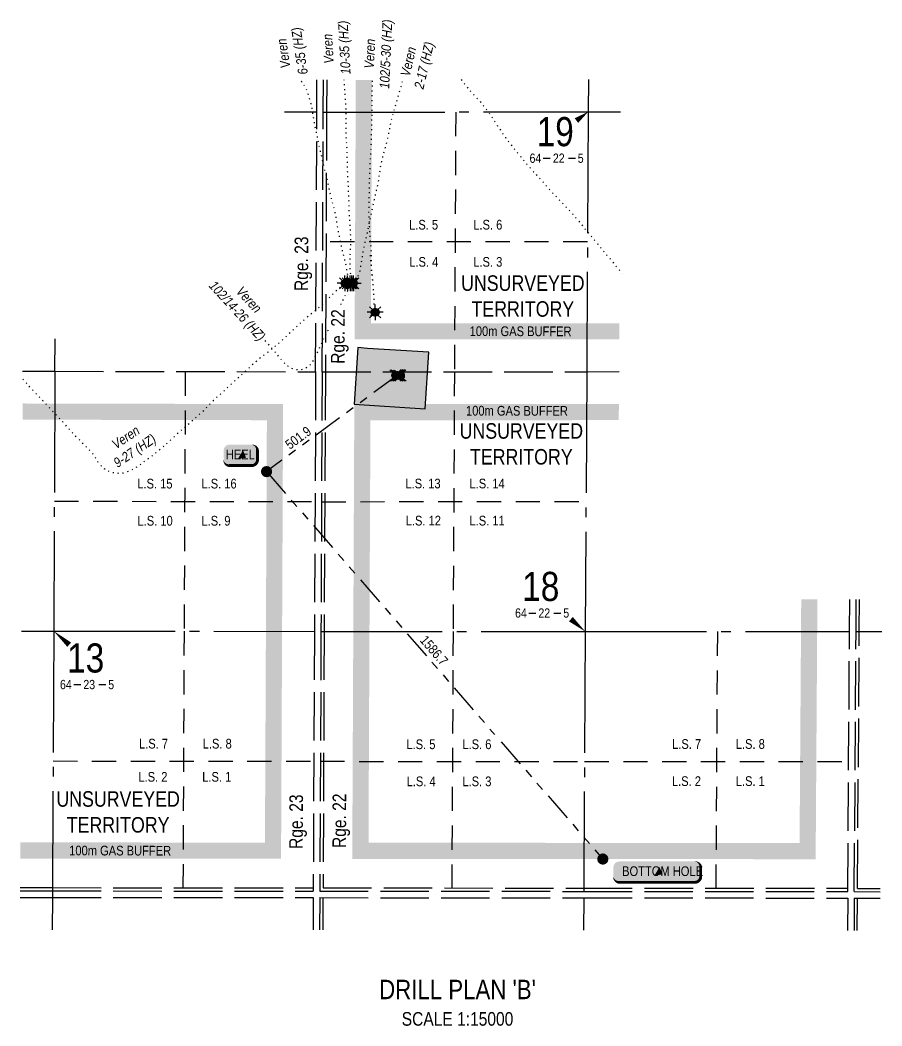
# Model space of a CAD drawing. Extents: x 476470 to 482026, y 6039448 to 6045135.
# Drawn here: x 478946 to 479833, y 6041346 to 6042383 of the extents above; entities that cross this region are included whole.
import ezdxf
from ezdxf.enums import TextEntityAlignment as Align

# ---------------------------------------------------------------- set-up
doc = ezdxf.new("R2010")
doc.units = 0
doc.header["$LTSCALE"] = 5
for name, pattern in [('foc-DOT', [1, 0.2, -0.8]), ('foc-DRILLPATH', [14.75, 6, -1.75, 1.75, -1.75, 1.75, -1.75]), ('foc-LSD', [8, 5, -3]), ('foc-QUARTERLINE', [33, 25, -3, 2, -3]), ('foc-UNSURVEYED', [12.5, 10, -2.5])]:
    doc.linetypes.add(name, pattern=pattern)
for name, color, linetype in [('10', 1, 'Continuous'), ('9', 3, 'Continuous'), ('ABADATA-DRILL-T', 8, 'Continuous'), ('AS-DRILL', 8, 'foc-DOT'), ('AS-TARGET-GAS', 182, 'Continuous'), ('AS-TARGET-GAS-H', 181, 'Continuous'), ('D-TXT', 6, 'Continuous'), ('DETAIL-T', 7, 'Continuous'), ('L-BD', 7, 'Continuous'), ('L-MON', 1, 'Continuous'), ('L-QSEC', 8, 'foc-QUARTERLINE'), ('L-SECLBL', 7, 'Continuous'), ('L-SECTION-LSD', 7, 'foc-LSD'), ('L-UNS-T', 3, 'Continuous'), ('L-USEC', 7, 'foc-UNSURVEYED'), ('P-PDRILLPATH', 12, 'foc-DRILLPATH'), ('P-PROPOSED', 10, 'Continuous'), ('P-PROPOSED-H', 21, 'Continuous')]:
    doc.layers.add(name, color=color, linetype=linetype)
doc.styles.add('100L', font='ARIALN.TTF', dxfattribs={"height": 11})
doc.styles.add('80', font='ARIALN.TTF', dxfattribs={"height": 10})
doc.styles.add('80CG', font='ARIALN.TTF', dxfattribs={"height": 10})
doc.styles.add('80L', font='ARIALN.TTF', dxfattribs={"height": 10})
doc.styles.add('SIMPLEX', font='ARIALN.TTF')

# ---------------------------------------------------------------- blocks, each defined once
blk = doc.blocks.new('plbh')
at = {"layer": 'L-MON'}
h = blk.add_hatch(color=255, dxfattribs=at)
h.dxf.hatch_style = 1
edge = h.paths.add_edge_path()
edge.add_arc((0, 0), 1.16, 0, 360)
h = blk.add_hatch(color=256, dxfattribs=at)
h.dxf.hatch_style = 1
h.paths.add_polyline_path([(-0.96, 0, 1), (0.96, 0, 1)])
h.paths.add_polyline_path([(0.91, 0, -1), (-0.91, 0, -1)], flags=16)
h.paths.add_polyline_path([(0.45, 0, -1), (-0.45, 0, -1)], flags=0)
h = blk.add_hatch(color=256, dxfattribs=at)
h.dxf.hatch_style = 1
h.paths.add_polyline_path([(-0.45, 0, 1), (0.45, 0, 1)])
h.paths.add_polyline_path([(0.4, 0, -1), (-0.4, 0, -1)], flags=16)
at = {"layer": 'L-MON', "color": 240}
for radius in [0.96, 0.91, 0.45, 0.4]:
    blk.add_circle((0, 0), radius, dxfattribs=at)
blk = doc.blocks.new('L-SECLBL')
at = {"layer": '9', "color": 7}
for p, q in [((-5.1, -27.8), (-12.3, -27.8)), ((20.7, -27.8), (13.5, -27.8))]:
    blk.add_line(p, q, dxfattribs=at)
at = {"layer": '10', "color": 2, "style": 'SIMPLEX'}
blk.add_attdef('SEC', text='', height=30, dxfattribs=at).set_placement((0, 0), align=Align.MIDDLE)
at = {"layer": '10', "color": 5, "style": '80L'}
blk.add_attdef('TWP', text='', height=9.5, dxfattribs=at).set_placement((-14.4, -27.4), align=Align.MIDDLE_RIGHT)
blk.add_attdef('RGE', text='', height=9.5, dxfattribs=at).set_placement((3.6, -27.4), align=Align.MIDDLE_CENTER)
blk.add_attdef('MER', text='', height=9.5, dxfattribs=at).set_placement((23.2, -27.4), align=Align.MIDDLE_LEFT)
blk = doc.blocks.new('GAS')
h = blk.add_hatch(color=255)
h.dxf.hatch_style = 1
edge = h.paths.add_edge_path()
edge.add_arc((0, 0), 0.9, 0, 360)
for p, q in [((-0.81, 0), (-1.62, 0)), ((-0.57, 0.57), (-1.14, 1.14)), ((0, 0.81), (0, 1.62)), ((0.57, 0.57), (1.14, 1.14)), ((1.62, 0), (0.81, 0)), ((-0.57, -0.57), (-1.14, -1.14)), ((0, -0.81), (0, -1.62)), ((1.14, -1.14), (0.57, -0.57))]:
    blk.add_line(p, q)
blk.add_circle((0, 0), 0.8)
blk = doc.blocks.new('WC')
at = {"layer": 'L-MON'}
h = blk.add_hatch(color=255, dxfattribs=at)
h.dxf.hatch_style = 1
edge = h.paths.add_edge_path()
edge.add_arc((0, 0), 0.9, 0, 360)
at = {"layer": 'L-MON', "color": 240, "flags": 128}
for points in [[(-0.62, 0.5), (-1.23, 1.12)], [(0.52, 0.61), (1.13, 1.21)], [(-1.18, -1.18), (-0.56, -0.57)], [(1.16, -1.18), (0.56, -0.57)]]:
    blk.add_lwpolyline(points, dxfattribs=at)
at = {"layer": 'L-MON', "color": 240}
for radius in [0.8, 0.373]:
    blk.add_circle((0, 0), radius, dxfattribs=at)
blk = doc.blocks.new('*U69')
h = blk.add_hatch(color=254)
edge = h.paths.add_edge_path()
edge.add_line((-11.5, -11.5), (11.5, -11.5))
edge.add_arc((11.5, -5.5), 6, 270, 360)
edge.add_line((17.5, -5.5), (17.5, 4))
edge.add_arc((11.5, 4), 6, 0, 90)
edge.add_line((11.5, 10), (-11.5, 10))
edge.add_arc((-11.5, 4), 6, 90, 180)
edge.add_line((-17.5, 4), (-17.5, -5.5))
edge.add_arc((-11.5, -5.5), 6, 180, 270)
at = {"color": 1, "flags": 128}
blk.add_lwpolyline([(-11.5, -11.5, 3, 3, 0), (11.5, -11.5, 3, 3, 0.414214), (17.5, -5.5, 3, 3, 0), (17.5, 4, 3, 0, 0.414214), (11.5, 10, 0, 0, 0), (-11.5, 10, 0, 0, 0.414214), (-17.5, 4, 0, 0, 0), (-17.5, -5.5, 0, 3, 0.414214)], format="xyseb", close=True, dxfattribs=at)
blk.add_lwpolyline([(5.8, -3.4, 0, 10, 0), (0, 0, 5, 5, 0)], format="xyseb", dxfattribs=at)
at = {"color": 1, "style": '80'}
blk.add_attdef('ENTER_TEXT_001', (-36, -5), '', height=10, dxfattribs=at)
blk = doc.blocks.new('*U73')
h = blk.add_hatch(color=254)
edge = h.paths.add_edge_path()
edge.add_line((-39, -11.5), (39, -11.5))
edge.add_arc((39, -5.5), 6, 270, 360)
edge.add_line((45, -5.5), (45, 4))
edge.add_arc((39, 4), 6, 0, 90)
edge.add_line((39, 10), (-39, 10))
edge.add_arc((-39, 4), 6, 90, 180)
edge.add_line((-45, 4), (-45, -5.5))
edge.add_arc((-39, -5.5), 6, 180, 270)
at = {"color": 1, "flags": 128}
blk.add_lwpolyline([(-39, -11.5, 3, 3, 0), (39, -11.5, 3, 3, 0.414214), (45, -5.5, 3, 3, 0), (45, 4, 3, 0, 0.414214), (39, 10, 0, 0, 0), (-39, 10, 0, 0, 0.414214), (-45, 4, 0, 0, 0), (-45, -5.5, 0, 3, 0.414214)], format="xyseb", close=True, dxfattribs=at)
blk.add_lwpolyline([(5.8, -3.4, 0, 10, 0), (0, 0, 5, 5, 0)], format="xyseb", dxfattribs=at)
at = {"color": 1, "style": '80'}
blk.add_attdef('ENTER_TEXT_001', (-36, -5), '', height=10, dxfattribs=at)

msp = doc.modelspace()

# ---------------------------------------------------------------- hatches: boundary and pattern name
at = {"layer": 'AS-TARGET-GAS-H'}
h = msp.add_hatch(color=256, dxfattribs=at)
h.dxf.hatch_style = 1
h.paths.add_polyline_path([(479562.89, 6042054.15), (479562.985, 6042070.811), (479529.361, 6042070.792), (479307.072, 6042070.668), (479308.067, 6042288.036), (479308.22, 6042321.391), (479291.559, 6042321.468), (479291.406, 6042288.113), (479290.335, 6042053.997), (479529.37, 6042054.131)])
h = msp.add_hatch(color=256, dxfattribs=at)
h.dxf.hatch_style = 1
h.paths.add_polyline_path([(479215.619, 6041753.175), (479216.691, 6041987.417), (478981.595, 6041987.941), (478948.279, 6041988.015), (478948.242, 6041971.354), (478981.557, 6041971.28), (479199.953, 6041970.793), (479198.958, 6041753.251), (479197.961, 6041535.407), (478979.149, 6041535.592), (478945.859, 6041535.622), (478945.844, 6041518.961), (478979.134, 6041518.931), (479214.546, 6041518.732)])
h = msp.add_hatch(color=256, dxfattribs=at)
h.dxf.hatch_style = 1
h.paths.add_polyline_path([(479766.791, 6041753.177), (479767.013, 6041786.167), (479750.352, 6041786.176), (479750.13, 6041753.29), (479748.655, 6041534.957), (479526.362, 6041535.138), (479304.622, 6041535.318), (479306.615, 6041970.714), (479529.417, 6041970.838), (479562.419, 6041970.857), (479562.513, 6041987.518), (479529.407, 6041987.499), (479290.03, 6041987.366), (479287.885, 6041518.671), (479526.348, 6041518.477), (479765.204, 6041518.283)])
at = {"layer": 'P-PROPOSED-H'}
h = msp.add_hatch(color=256, dxfattribs=at)
h.dxf.hatch_style = 1
h.paths.add_polyline_path([(479366.883, 6042040.813), (479303.606, 6042044.584), (479293.705, 6042045.579), (479289.914, 6041987.369), (479363.092, 6041982.603)])

# ---------------------------------------------------------------- linework, layer by layer
at = {"layer": 'AS-DRILL', "elevation": -283.74, "flags": 128}
for points in [[(479284.119, 6042112.026), (479284.119, 6042112.026), (479284.159, 6042112.042), (479284.239, 6042112.082), (479284.303, 6042112.148), (479284.35, 6042112.228), (479284.417, 6042112.331), (479284.484, 6042112.441), (479284.558, 6042112.57), (479284.642, 6042112.703), (479284.743, 6042112.823), (479284.856, 6042112.956), (479284.887, 6042113.155), (479284.836, 6042113.486), (479284.807, 6042113.889), (479284.783, 6042114.273), (479284.764, 6042114.653), (479284.749, 6042115.016), (479284.694, 6042115.296), (479284.654, 6042115.317), (479284.654, 6042115.193), (479284.67, 6042115.097), (479284.66, 6042115.063), (479284.653, 6042115.067), (479284.68, 6042115.056), (479284.686, 6042115.07), (479284.59, 6042115.157), (479284.491, 6042115.261), (479284.381, 6042115.384), (479284.262, 6042115.508), (479284.126, 6042115.619), (479283.966, 6042115.733), (479283.803, 6042115.847), (479283.667, 6042115.968), (479283.601, 6042116.101), (479283.562, 6042116.258), (479283.461, 6042116.859), (479283.432, 6042117.776), (479283.388, 6042118.923), (479283.237, 6042120.193), (479283.024, 6042121.644), (479282.758, 6042123.312), (479282.487, 6042125.183), (479282.143, 6042127.275), (479281.645, 6042129.814), (479281.008, 6042132.687), (479280.299, 6042135.614), (479279.563, 6042138.651), (479278.806, 6042141.587), (479278.046, 6042144.451), (479277.4, 6042147.384), (479276.821, 6042150.39), (479276.248, 6042153.306), (479275.641, 6042156.096), (479275.027, 6042158.879), (479274.39, 6042161.718), (479273.75, 6042164.591), (479273.253, 6042167.454), (479272.786, 6042170.242), (479272.313, 6042173.125), (479271.864, 6042176.273), (479271.449, 6042179.315), (479270.981, 6042182.074), (479270.354, 6042184.781), (479269.591, 6042187.731), (479268.699, 6042190.855), (479267.827, 6042193.929), (479267.031, 6042196.943), (479266.314, 6042199.926), (479265.642, 6042203.063), (479264.937, 6042206.176), (479264.244, 6042209.066), (479263.64, 6042211.792), (479263.043, 6042214.668), (479262.384, 6042217.695), (479261.681, 6042220.711), (479260.922, 6042223.732), (479260.102, 6042226.709), (479259.329, 6042229.582), (479258.696, 6042232.442), (479258.125, 6042235.231), (479257.561, 6042237.844), (479256.96, 6042240.54), (479256.251, 6042243.567), (479255.416, 6042246.887), (479254.575, 6042250.311), (479253.821, 6042253.685), (479253.196, 6042256.875), (479252.647, 6042259.97), (479252.067, 6042262.91), (479251.428, 6042265.83), (479250.712, 6042268.823), (479250.078, 6042271.693), (479249.604, 6042274.388), (479249.137, 6042277.07), (479248.626, 6042279.826), (479248.123, 6042282.668), (479247.643, 6042285.494), (479247.172, 6042288.316), (479246.706, 6042291.215), (479246.173, 6042294.148), (479245.446, 6042297.014), (479244.556, 6042299.925), (479243.644, 6042302.953), (479242.728, 6042306.127), (479241.624, 6042309.459), (479240.14, 6042312.823), (479238.245, 6042316.151), (479235.781, 6042319.47), (479233.932, 6042321.59)], [(479287.396, 6042111.862), (479287.396, 6042111.862), (479287.412, 6042111.862), (479287.452, 6042111.868), (479287.512, 6042111.892), (479287.569, 6042111.911), (479287.656, 6042111.941), (479287.746, 6042111.987), (479287.827, 6042112.123), (479287.888, 6042112.44), (479287.941, 6042112.93), (479287.967, 6042113.586), (479287.957, 6042114.406), (479287.852, 6042115.337), (479287.633, 6042116.304), (479287.37, 6042117.219), (479287.098, 6042118.214), (479286.797, 6042119.272), (479286.528, 6042120.3), (479286.336, 6042121.34), (479286.131, 6042122.381), (479285.933, 6042123.422), (479285.794, 6042124.396), (479285.737, 6042125.027), (479285.731, 6042125.127), (479285.689, 6042126.187), (479285.692, 6042126.977), (479285.711, 6042127.417), (479285.759, 6042129.053), (479285.771, 6042130.967), (479285.804, 6042133.75), (479285.855, 6042136.14), (479285.888, 6042138.806), (479285.904, 6042141.706), (479285.972, 6042144.782), (479286.171, 6042148.058), (479286.397, 6042151.567), (479286.437, 6042155.227), (479286.345, 6042159.101), (479286.214, 6042163.128), (479286.013, 6042167.279), (479285.677, 6042171.551), (479285.317, 6042175.872), (479285.051, 6042180.39), (479284.857, 6042185.228), (479284.727, 6042190.282), (479284.589, 6042195.113), (479284.445, 6042199.873), (479284.251, 6042204.731), (479284.002, 6042209.356), (479283.836, 6042213.756), (479283.664, 6042218.204), (479283.431, 6042222.572), (479283.138, 6042227.13), (479282.894, 6042231.928), (479282.826, 6042236.621), (479282.703, 6042241.085), (479282.618, 6042245.672), (479282.55, 6042250.289), (479282.28, 6042254.647), (479281.973, 6042258.939), (479281.664, 6042263.427), (479281.489, 6042268.038), (479281.533, 6042272.504), (479281.621, 6042277.151), (479281.7, 6042281.914), (479281.645, 6042286.667), (479281.457, 6042291.372), (479281.204, 6042295.673), (479280.917, 6042299.901), (479280.647, 6042304.286), (479280.352, 6042308.9), (479280.018, 6042313.692), (479279.63, 6042318.45), (479279.389, 6042321.646)], [(479289.055, 6042111.78), (479289.055, 6042111.78), (479289.029, 6042111.764), (479288.968, 6042111.711), (479288.898, 6042111.664), (479288.862, 6042111.651), (479288.895, 6042111.644), (479288.965, 6042111.654), (479289.032, 6042111.674), (479289.098, 6042111.67), (479289.171, 6042111.64), (479289.228, 6042111.599), (479289.278, 6042111.546), (479289.385, 6042111.592), (479289.552, 6042111.858), (479289.748, 6042112.357), (479289.961, 6042112.959), (479290.154, 6042113.545), (479290.336, 6042114.131), (479290.549, 6042114.62), (479290.804, 6042115.015), (479291.072, 6042115.404), (479291.25, 6042115.633), (479291.578, 6042115.952), (479292.003, 6042116.237), (479292.468, 6042116.688), (479293.019, 6042117.545), (479293.692, 6042118.832), (479294.456, 6042120.512), (479295.249, 6042122.575), (479295.917, 6042124.982), (479296.426, 6042127.723), (479296.9, 6042130.581), (479297.373, 6042133.445), (479297.881, 6042136.519), (479298.408, 6042139.617), (479298.953, 6042142.728), (479299.45, 6042145.749), (479300.007, 6042148.636), (479300.691, 6042151.617), (479301.328, 6042154.584), (479301.999, 6042157.594), (479302.75, 6042160.824), (479303.472, 6042164.05), (479304.163, 6042167.15), (479304.848, 6042170.417), (479305.47, 6042173.558), (479306.087, 6042176.475), (479306.7, 6042179.286), (479307.285, 6042181.966), (479307.854, 6042184.54), (479308.396, 6042187.158), (479308.935, 6042189.852), (479309.418, 6042192.62), (479309.952, 6042195.457), (479310.662, 6042198.361), (479311.446, 6042201.38), (479312.13, 6042204.521), (479312.735, 6042207.554), (479313.417, 6042210.335), (479314.136, 6042212.981), (479314.746, 6042215.778), (479315.274, 6042219.006), (479315.774, 6042222.45), (479316.199, 6042225.675), (479316.563, 6042228.664), (479316.953, 6042231.528), (479317.547, 6042234.506), (479318.328, 6042237.615), (479319.079, 6042240.649), (479319.658, 6042243.359), (479320.263, 6042246.006), (479321.097, 6042248.866), (479321.994, 6042251.888), (479322.852, 6042255.001), (479323.65, 6042258.164), (479324.408, 6042261.331), (479325.143, 6042264.494), (479325.848, 6042267.731), (479326.473, 6042270.948), (479326.984, 6042274.132), (479327.592, 6042277.303), (479328.361, 6042280.509), (479329.175, 6042283.612), (479330.036, 6042286.648), (479330.937, 6042289.714), (479331.885, 6042292.883), (479332.826, 6042296.012), (479333.771, 6042299.158), (479334.689, 6042302.387), (479335.574, 6042305.599), (479336.442, 6042308.725), (479337.276, 6042311.785), (479338.11, 6042314.828), (479339.011, 6042317.9), (479339.799, 6042320.92), (479339.968, 6042321.722)], [(479311.493, 6042082.04), (479311.49, 6042082.04), (479310.433, 6042081.315), (479310.085, 6042081.044), (479309.637, 6042080.659), (479309.111, 6042080.191), (479308.549, 6042079.651), (479307.99, 6042079.11), (479307.782, 6042078.911), (479307.581, 6042078.699), (479307.471, 6042078.596), (479307.427, 6042078.549), (479307.38, 6042078.543), (479307.274, 6042078.55), (479307.217, 6042078.534), (479307.207, 6042078.51), (479307.137, 6042078.481), (479307.097, 6042078.467), (479306.86, 6042078.405), (479306.52, 6042078.357), (479306.669, 6042078.316), (479306.836, 6042078.242), (479307.02, 6042078.394), (479307.284, 6042078.557), (479307.294, 6042079.33), (479307.458, 6042080.109), (479307.906, 6042080.504), (479308.231, 6042080.712), (479308.318, 6042080.808), (479308.471, 6042080.868), (479308.709, 6042081.02), (479308.93, 6042081.326), (479309.101, 6042081.575), (479309.199, 6042081.794), (479309.224, 6042082.131), (479309.215, 6042082.428), (479309.227, 6042082.828), (479309.229, 6042083.204), (479309.383, 6042083.487), (479309.701, 6042083.732), (479310.083, 6042084.06), (479310.424, 6042084.422), (479310.558, 6042084.558), (479310.595, 6042084.581), (479310.625, 6042084.634), (479310.636, 6042084.721), (479310.633, 6042084.754), (479310.607, 6042084.971), (479310.555, 6042085.295), (479310.507, 6042085.732), (479310.48, 6042086.268), (479310.469, 6042086.882), (479310.462, 6042087.582), (479310.446, 6042088.369), (479310.43, 6042089.235), (479310.414, 6042090.179), (479310.402, 6042091.182), (479310.381, 6042092.212), (479310.352, 6042093.292), (479310.338, 6042094.429), (479310.333, 6042095.636), (479310.306, 6042096.889), (479310.252, 6042098.166), (479310.184, 6042099.44), (479310.103, 6042100.727), (479310.02, 6042102.064), (479309.916, 6042103.445), (479309.816, 6042104.888), (479309.717, 6042106.509), (479309.711, 6042106.616), (479309.683, 6042107.102), (479309.633, 6042107.889), (479309.608, 6042108.223), (479309.498, 6042109.643), (479309.379, 6042111.261), (479309.254, 6042113.008), (479309.045, 6042114.812), (479308.711, 6042116.684), (479308.39, 6042118.659), (479308.169, 6042120.716), (479307.999, 6042122.85), (479307.863, 6042125.038), (479307.776, 6042127.288), (479307.747, 6042129.572), (479307.764, 6042131.888), (479307.822, 6042134.228), (479307.89, 6042136.601), (479307.891, 6042139.021), (479307.799, 6042141.518), (479307.638, 6042144.089), (479307.46, 6042146.733), (479307.276, 6042149.427), (479307.082, 6042152.198), (479306.865, 6042155.036), (479306.615, 6042157.954), (479306.359, 6042160.915), (479306.136, 6042163.899), (479305.964, 6042166.92), (479305.814, 6042169.974), (479305.652, 6042173.098), (479305.625, 6042173.609), (479305.47, 6042176.249), (479305.278, 6042179.397), (479305.216, 6042180.497), (479305.126, 6042182.561), (479305.087, 6042185.715), (479305.129, 6042188.894), (479305.17, 6042192.091), (479305.225, 6042195.277), (479305.32, 6042198.474), (479305.428, 6042201.65), (479305.456, 6042202.64), (479305.527, 6042205.856), (479305.531, 6042205.976), (479305.592, 6042209.069), (479305.644, 6042212.289), (479305.692, 6042215.499), (479305.76, 6042218.718), (479305.872, 6042221.931), (479306.078, 6042226.817), (479306.26, 6042231.57), (479306.443, 6042236.469), (479306.665, 6042241.175), (479306.947, 6042246.123), (479307.236, 6042250.779), (479307.541, 6042255.601), (479307.76, 6042260.356), (479307.975, 6042270.005), (479308.163, 6042279.655), (479308.308, 6042289.301), (479308.426, 6042298.957), (479308.54, 6042308.6), (479308.662, 6042318.246), (479308.698, 6042320.296), (479308.726, 6042321.683)], [(479399.985, 6042321.797), (479401.193, 6042320.247), (479403.198, 6042317.688), (479405.289, 6042315.085), (479407.517, 6042312.411), (479409.904, 6042309.687), (479412.428, 6042306.918), (479415.085, 6042304.089), (479417.808, 6042301.18), (479420.517, 6042298.144), (479423.162, 6042294.945), (479425.747, 6042291.623), (479428.271, 6042288.168), (479430.754, 6042284.586), (479433.184, 6042280.922), (479435.58, 6042277.167), (479438.019, 6042273.416), (479440.532, 6042269.687), (479443.101, 6042265.969), (479445.747, 6042262.273), (479448.467, 6042258.587), (479451.26, 6042254.954), (479456.526, 6042248.346), (479456.973, 6042247.787), (479462.797, 6042240.69), (479468.755, 6042233.716), (479471.779, 6042230.262), (479474.726, 6042226.924), (479480.954, 6042219.979), (479487.032, 6042213.104), (479493.117, 6042206.245), (479499.389, 6042199.556), (479505.826, 6042193.003), (479512.121, 6042186.337), (479518.146, 6042179.382), (479524.07, 6042172.364), (479529.954, 6042165.3), (479535.841, 6042158.259), (479541.715, 6042151.189), (479547.545, 6042144.098), (479553.422, 6042137.037), (479559.256, 6042129.94), (479565.204, 6042122.942), (479566.015, 6042122.031)], [(479311.493, 6042082.04), (479310.43, 6042081.315), (479310.085, 6042081.04), (479309.637, 6042080.656), (479309.111, 6042080.188), (479308.549, 6042079.651), (479307.986, 6042079.107), (479307.782, 6042078.908), (479307.581, 6042078.699), (479307.471, 6042078.596), (479307.427, 6042078.546), (479307.377, 6042078.543), (479307.271, 6042078.55), (479307.214, 6042078.53), (479307.204, 6042078.507), (479307.134, 6042078.477), (479307.097, 6042078.467), (479306.857, 6042078.405), (479306.516, 6042078.353), (479306.666, 6042078.313), (479306.832, 6042078.242), (479307.016, 6042078.394), (479307.284, 6042078.557), (479307.291, 6042079.33), (479307.458, 6042080.109), (479307.903, 6042080.5), (479308.227, 6042080.709), (479308.318, 6042080.808), (479308.471, 6042080.868), (479308.709, 6042081.02), (479308.927, 6042081.326), (479309.098, 6042081.575), (479309.196, 6042081.791), (479309.22, 6042082.131), (479309.215, 6042082.428), (479309.224, 6042082.824), (479309.225, 6042083.201), (479309.383, 6042083.484), (479309.701, 6042083.729), (479310.079, 6042084.057), (479310.424, 6042084.422), (479310.555, 6042084.555), (479310.592, 6042084.581), (479310.625, 6042084.631), (479310.633, 6042084.754), (479310.604, 6042084.968), (479310.552, 6042085.295), (479310.507, 6042085.728), (479310.476, 6042086.265), (479310.466, 6042086.882), (479310.459, 6042087.582), (479310.446, 6042088.369), (479310.427, 6042089.235), (479310.411, 6042090.176), (479310.399, 6042091.182), (479310.377, 6042092.212), (479310.352, 6042093.289), (479310.338, 6042094.429), (479310.333, 6042095.633), (479310.306, 6042096.889), (479310.248, 6042098.166), (479310.181, 6042099.44), (479310.103, 6042100.724), (479310.016, 6042102.064), (479309.913, 6042103.441), (479309.813, 6042104.885), (479309.717, 6042106.506), (479309.711, 6042106.616), (479309.68, 6042107.102), (479309.63, 6042107.889), (479309.526, 6042109.213), (479309.402, 6042110.517), (479309.288, 6042111.781), (479309.21, 6042112.978), (479309.159, 6042114.135), (479309.101, 6042115.329), (479309.027, 6042116.566), (479308.933, 6042117.856), (479308.809, 6042119.21), (479308.649, 6042120.611), (479308.456, 6042122.045), (479308.242, 6042123.516), (479308.052, 6042124.964), (479307.899, 6042126.404), (479307.776, 6042127.838), (479307.706, 6042128.628), (479307.5, 6042130.873), (479306.323, 6042143.742)], [(479282.48, 6042112.07), (479282.48, 6042112.07), (479282.48, 6042112.07), (479282.484, 6042112.05), (479282.473, 6042112.017), (479282.44, 6042111.981), (479282.39, 6042111.937), (479282.333, 6042111.901), (479282.283, 6042111.845), (479282.236, 6042111.765), (479282.198, 6042111.668), (479282.148, 6042111.532), (479282.121, 6042111.432), (479282.12, 6042111.385), (479282.13, 6042111.379), (479282.157, 6042111.465), (479282.201, 6042111.582), (479282.225, 6042111.695), (479282.199, 6042111.798), (479282.113, 6042111.902), (479281.987, 6042111.993), (479281.917, 6042112.076), (479281.877, 6042112.183), (479281.851, 6042112.26), (479281.845, 6042112.32), (479281.832, 6042112.41), (479281.762, 6042112.514), (479281.689, 6042112.551), (479281.289, 6042112.456), (479280.5, 6042111.926), (479279.312, 6042111.002), (479277.856, 6042109.809), (479276.156, 6042108.293), (479274.168, 6042106.499), (479271.901, 6042104.473), (479269.504, 6042102.241), (479267.05, 6042099.815), (479264.474, 6042097.244), (479261.856, 6042094.643), (479259.194, 6042092.082), (479256.593, 6042089.744), (479254.106, 6042087.529), (479251.586, 6042085.354), (479249.072, 6042083.242), (479246.382, 6042080.978), (479243.373, 6042078.432), (479240.214, 6042075.753), (479237.065, 6042073.038), (479233.888, 6042070.21), (479230.855, 6042067.414), (479228.089, 6042064.763), (479225.498, 6042062.269), (479222.873, 6042059.861), (479220.269, 6042057.556), (479217.785, 6042055.298), (479215.495, 6042053.065), (479213.212, 6042051.046), (479210.82, 6042049.067), (479208.266, 6042046.802), (479205.458, 6042044.408), (479202.51, 6042042.035), (479199.65, 6042039.822), (479196.703, 6042037.689), (479193.404, 6042035.128), (479190.118, 6042032.323), (479186.972, 6042029.591), (479183.775, 6042026.732), (479180.615, 6042023.784), (479177.561, 6042020.921), (479174.612, 6042018.255), (479171.707, 6042015.652), (479168.999, 6042013.174), (479166.317, 6042010.707), (479163.609, 6042008.226), (479161.078, 6042005.878), (479158.681, 6042003.656), (479156.291, 6042001.46), (479153.647, 6041999.156), (479150.795, 6041996.656), (479147.895, 6041993.926), (479144.899, 6041991.013), (479142.025, 6041988.093), (479139.205, 6041985.186), (479136.295, 6041982.3), (479133.465, 6041979.559), (479130.69, 6041976.962), (479127.818, 6041974.416), (479124.862, 6041971.726), (479121.862, 6041968.977), (479118.663, 6041966.225), (479115.423, 6041963.503), (479112.127, 6041960.649), (479108.913, 6041957.78), (479105.727, 6041954.905), (479102.516, 6041951.95), (479099.309, 6041948.975), (479096.346, 6041946.189), (479093.557, 6041943.651), (479090.763, 6041941.271), (479087.902, 6041938.908), (479085.135, 6041936.687), (479082.626, 6041934.706), (479080.144, 6041932.817), (479077.428, 6041930.853), (479074.234, 6041928.555), (479070.781, 6041925.867), (479067.222, 6041923.264), (479063.522, 6041920.988), (479059.786, 6041919.025), (479055.935, 6041917.44), (479051.927, 6041916.372), (479047.805, 6041915.981), (479043.812, 6041916.173), (479039.992, 6041916.884), (479036.452, 6041918.257), (479033.158, 6041920.226), (479030.189, 6041922.61), (479027.731, 6041925.338), (479025.884, 6041927.976), (479025.156, 6041929.17), (479024.114, 6041930.958), (479023.496, 6041932.024), (479022.722, 6041933.291), (479021.808, 6041934.629), (479020.731, 6041936.064), (479019.445, 6041937.62), (479017.923, 6041939.277), (479017.213, 6041940.004), (479015.411, 6041941.782), (479013.43, 6041943.731), (479011.27, 6041945.911), (479008.955, 6041948.275), (479006.49, 6041950.844), (479003.876, 6041953.589), (479001.099, 6041956.462), (478998.227, 6041959.472), (478995.358, 6041962.602), (478992.48, 6041965.812), (478989.605, 6041969.062), (478986.683, 6041972.333), (478983.648, 6041975.57), (478980.56, 6041978.818), (478979.22, 6041980.244), (478977.794, 6041981.774), (478977.462, 6041982.136), (478975.644, 6041984.068), (478972.513, 6041987.386), (478969.385, 6041990.737), (478966.227, 6041994.065), (478963.063, 6041997.383), (478956.767, 6042004.056), (478950.538, 6042010.795), (478948.315, 6042013.242)], [(479285.757, 6042111.907), (479285.757, 6042111.907), (479285.78, 6042111.893), (479285.83, 6042111.876), (479285.907, 6042111.846), (479286.003, 6042111.792), (479286.123, 6042111.722), (479286.269, 6042111.651), (479286.369, 6042111.604), (479286.395, 6042111.564), (479286.385, 6042111.517), (479286.372, 6042111.461), (479286.371, 6042111.351), (479286.4, 6042111.13), (479286.445, 6042110.837), (479286.48, 6042110.453), (479286.498, 6042109.997), (479286.446, 6042109.63), (479286.332, 6042109.407), (479286.278, 6042109.348), (479286.305, 6042109.421), (479286.326, 6042109.511), (479286.336, 6042109.587), (479286.323, 6042109.624), (479286.32, 6042109.628), (479286.24, 6042109.695), (479286.124, 6042109.742), (479286.001, 6042109.796), (479285.877, 6042109.86), (479285.744, 6042109.91), (479285.595, 6042109.964), (479285.428, 6042110.002), (479285.348, 6042109.969), (479285.368, 6042109.912), (479285.404, 6042109.872), (479285.414, 6042109.815), (479285.407, 6042109.765), (479285.41, 6042109.715), (479285.43, 6042109.668), (479285.473, 6042109.638), (479285.526, 6042109.628), (479285.593, 6042109.658), (479285.697, 6042109.67), (479285.807, 6042109.657), (479285.876, 6042109.606), (479285.939, 6042109.556), (479286.013, 6042109.549), (479286.046, 6042109.592), (479286.087, 6042109.659), (479286.157, 6042109.715), (479286.244, 6042109.765), (479286.351, 6042109.811), (479286.441, 6042109.86), (479286.504, 6042109.93), (479286.551, 6042110.003), (479286.602, 6042110.063), (479286.639, 6042110.113), (479286.666, 6042110.163), (479286.719, 6042110.246), (479286.743, 6042110.386), (479286.704, 6042110.566), (479286.645, 6042110.739), (479286.546, 6042110.896), (479286.439, 6042110.94), (479286.369, 6042110.917), (479286.101, 6042110.635), (479285.799, 6042110.113), (479285.408, 6042109.298), (479284.849, 6042108.101), (479284.156, 6042106.594), (479283.391, 6042104.878), (479282.502, 6042102.922), (479281.405, 6042100.74), (479280.117, 6042098.346), (479278.762, 6042095.793), (479277.399, 6042093.115), (479276.094, 6042090.425), (479274.941, 6042087.78), (479273.879, 6042085.142), (479272.764, 6042082.617), (479271.679, 6042080.209), (479270.505, 6042077.874), (479269.154, 6042075.474), (479267.782, 6042072.95), (479266.417, 6042070.42), (479265.135, 6042067.939), (479263.87, 6042065.421), (479262.649, 6042063.014), (479261.422, 6042060.679), (479260.117, 6042058.289), (479258.923, 6042055.974), (479257.973, 6042053.859), (479257.147, 6042051.793), (479256.244, 6042049.753), (479255.232, 6042047.788), (479254.249, 6042045.896), (479253.271, 6042043.984), (479252.298, 6042042.002), (479251.285, 6042039.95), (479250.208, 6042037.788), (479249.098, 6042035.507), (479248.003, 6042033.128), (479246.722, 6042030.651), (479244.89, 6042028.136), (479242.429, 6042025.861), (479239.448, 6042024.095), (479236.139, 6042022.917), (479232.66, 6042022.45), (479228.999, 6042022.873), (479225.178, 6042024.218), (479221.502, 6042026.438), (479218.352, 6042029.283), (479215.742, 6042032.272), (479213.88, 6042034.584), (479213.303, 6042035.303), (479212.024, 6042036.876), (479210.16, 6042039.054), (479209.01, 6042040.323), (479207.816, 6042041.625), (479206.47, 6042043.185), (479204.908, 6042045.042), (479203.095, 6042047.161), (479201.079, 6042049.477), (479198.954, 6042051.947), (479197.151, 6042054.093)]]:
    msp.add_lwpolyline(points, dxfattribs=at)
at = {"layer": 'L-QSEC'}
for p, q in [((479531.095, 6042321.96, -283.74), (479530.906, 6042288.644, -283.74)), ((479251.384, 6042288.296, -283.74), (479218.068, 6042288.394, -283.74)), ((479258.091, 6042288.304, -283.74), (479530.906, 6042288.644, -283.74)), ((479530.906, 6042288.644, -283.74), (479529.389, 6042020.815, -283.74)), ((479530.906, 6042288.644, -283.74), (479564.223, 6042288.686, -283.74)), ((478981.669, 6042021.257, -283.74), (478981.827, 6042054.572, -283.74)), ((478981.669, 6042021.257, -283.74), (478980.399, 6041753.441, -283.74)), ((479529.389, 6042020.815, -283.74), (479527.871, 6041752.987, -283.74)), ((478947.083, 6041753.493, -283.74), (478980.399, 6041753.441, -283.74)), ((478980.399, 6041753.441, -283.74), (478979.098, 6041478.912, -283.74)), ((478980.399, 6041753.441, -283.74), (479248.934, 6041753.022, -283.74)), ((479255.641, 6041753.021, -283.74), (479527.871, 6041752.987, -283.74)), ((479527.871, 6041752.987, -283.74), (479526.354, 6041485.161, -283.74)), ((479527.871, 6041752.987, -283.74), (479800.106, 6041752.953, -283.74)), ((479806.809, 6041752.928, -283.74), (479833.418, 6041752.832, -283.74)), ((478979.098, 6041478.912, -283.74), (478978.94, 6041445.588, -283.74)), ((479526.316, 6041478.458, -283.74), (479526.127, 6041445.142, -283.74))]:
    msp.add_line(p, q, dxfattribs=at)
at = {"layer": 'L-SECLBL', "elevation": -283.74, "flags": 128}
for points in [[(479530.906, 6042288.644, 0, 5.997, 0), (479518.803, 6042279.648, 0, 0, 0)], [(479527.871, 6041752.987, 0, 5.997, 0), (479513.058, 6041765.722, 0, 0, 0)], [(478980.399, 6041753.441, 0, 5.997, 0), (478996.331, 6041739.438, 0, 0, 0)]]:
    msp.add_lwpolyline(points, format="xyseb", dxfattribs=at)
at = {"layer": 'L-SECTION-LSD'}
for p, q in [((479394.498, 6042288.455, -283.74), (479393.127, 6042020.722, -283.74)), ((479530.147, 6042154.73, -283.74), (479257.478, 6042154.483, -283.74)), ((479115.914, 6042020.958, -283.74), (479114.667, 6041753.232, -283.74)), ((479393.127, 6042020.722, -283.74), (479391.748, 6041753.004, -283.74)), ((478981.034, 6041887.349, -283.74), (479249.547, 6041886.841, -283.74)), ((479256.253, 6041886.81, -283.74), (479528.63, 6041886.885, -283.74)), ((479114.667, 6041753.232, -283.74), (479113.42, 6041485.501, -283.74)), ((479391.748, 6041753.004, -283.74), (479390.369, 6041485.272, -283.74)), ((479663.98, 6041752.97, -283.74), (479662.309, 6041485.051, -283.74)), ((478979.752, 6041619.528, -283.74), (479248.322, 6041619.205, -283.74)), ((479255.028, 6041619.187, -283.74), (479527.112, 6041619.067, -283.74)), ((479527.112, 6041619.067, -283.74), (479799.201, 6041618.946, -283.74))]:
    msp.add_line(p, q, dxfattribs=at)
at = {"layer": 'L-USEC'}
for p, q in [((479251.384, 6042288.296, -283.74), (479251.537, 6042321.612, -283.74)), ((479258.091, 6042288.265, -283.74), (479258.243, 6042321.62, -283.74)), ((479261.59, 6042321.624, -283.74), (479261.438, 6042288.308, -283.74)), ((479250.159, 6042020.659, -283.74), (479251.384, 6042288.296, -283.74)), ((479256.866, 6042020.628, -283.74), (479258.091, 6042288.265, -283.74)), ((479261.438, 6042288.308, -283.74), (479260.212, 6042020.665, -283.74)), ((478948.353, 6042021.331, -283.74), (478981.669, 6042021.257, -283.74)), ((478981.669, 6042021.257, -283.74), (479250.159, 6042020.659, -283.74)), ((479250.159, 6042020.659, -283.74), (479248.934, 6041753.022, -283.74)), ((479256.866, 6042020.628, -283.74), (479255.641, 6041752.992, -283.74)), ((479256.866, 6042020.663, -283.74), (479529.389, 6042020.815, -283.74)), ((479260.212, 6042020.665, -283.74), (479258.987, 6041753.021, -283.74)), ((479529.389, 6042020.815, -283.74), (479562.702, 6042020.834, -283.74)), ((479800.106, 6041752.953, -283.74), (479800.33, 6041786.149, -283.74)), ((479806.809, 6041752.907, -283.74), (479807.033, 6041786.145, -283.74)), ((479810.159, 6041752.916, -283.74), (479810.383, 6041786.143, -283.74)), ((479248.934, 6041753.022, -283.74), (479247.709, 6041485.388, -283.74)), ((479255.641, 6041752.992, -283.74), (479254.416, 6041485.382, -283.74)), ((479258.987, 6041753.021, -283.74), (479257.778, 6041488.729, -283.74)), ((479798.296, 6041484.94, -283.74), (479800.106, 6041752.953, -283.74)), ((479804.999, 6041484.916, -283.74), (479806.809, 6041752.907, -283.74)), ((479808.371, 6041488.253, -283.74), (479810.159, 6041752.916, -283.74)), ((478945.814, 6041485.645, -283.74), (478979.104, 6041485.615, -283.74)), ((478945.83, 6041488.995, -283.74), (478979.146, 6041488.965, -283.74)), ((478979.104, 6041485.615, -283.74), (479247.709, 6041485.388, -283.74)), ((478979.146, 6041488.965, -283.74), (479247.725, 6041488.738, -283.74)), ((479808.371, 6041488.253, -283.74), (479831.631, 6041488.169, -283.74)), ((478945.782, 6041478.942, -283.74), (478979.098, 6041478.912, -283.74)), ((478979.098, 6041478.912, -283.74), (479247.678, 6041478.685, -283.74)), ((479247.678, 6041478.685, -283.74), (479247.526, 6041445.369, -283.74)), ((479254.382, 6041478.679, -283.74), (479254.229, 6041445.364, -283.74)), ((479254.382, 6041478.679, -283.74), (479526.316, 6041478.458, -283.74)), ((479254.416, 6041485.382, -283.74), (479526.321, 6041485.161, -283.74)), ((479257.732, 6041478.676, -283.74), (479257.579, 6041445.361, -283.74)), ((479526.316, 6041478.458, -283.74), (479798.25, 6041478.237, -283.74)), ((479526.321, 6041485.161, -283.74), (479798.296, 6041484.94, -283.74)), ((479798.25, 6041478.237, -283.74), (479798.025, 6041444.921, -283.74)), ((479804.954, 6041478.213, -283.74), (479804.729, 6041444.916, -283.74)), ((479804.954, 6041478.213, -283.74), (479831.563, 6041478.116, -283.74)), ((479804.999, 6041484.916, -283.74), (479831.608, 6041484.82, -283.74)), ((479808.079, 6041444.913, -283.74), (479808.304, 6041478.2, -283.74))]:
    msp.add_line(p, q, dxfattribs=at)
at = {"layer": 'L-USEC', "elevation": -283.74, "flags": 128}
for points in [[(479257.778, 6041488.729), (479526.373, 6041488.511)], [(479526.373, 6041488.511), (479798.318, 6041488.29)]]:
    msp.add_lwpolyline(points, dxfattribs=at)
at = {"layer": 'P-PDRILLPATH'}
for p, q in [((479334.255, 6042016.979), (479199.619, 6041917.804)), ((479199.619, 6041917.804), (479545.99, 6041518.461))]:
    msp.add_line(p, q, dxfattribs=at)
at = {"layer": 'P-PROPOSED', "elevation": -283.74, "flags": 128}
msp.add_lwpolyline([(479366.883, 6042040.813), (479303.606, 6042044.584), (479293.705, 6042045.579), (479289.914, 6041987.369), (479363.092, 6041982.603)], close=True, dxfattribs=at)

# ---------------------------------------------------------------- block references
at = {"layer": 'ABADATA-DRILL-T', "linetype": 'Continuous', "xscale": 4.99737400000001, "yscale": 4.99737400000001, "zscale": 4.99737400000001}
for p in [(479280.375, 6042111.907, -283.74), (479283.066, 6042111.907, -283.74), (479285.757, 6042111.907, -283.74), (479287.396, 6042111.862, -283.74), (479289.055, 6042111.78, -283.74), (479311.493, 6042082.04, -283.74)]:
    msp.add_blockref('GAS', p, dxfattribs=at)
at = {"layer": 'L-BD', "linetype": 'Continuous'}
ref = msp.add_blockref('*U69', (479172.794, 6041935.526), dxfattribs=dict(at, xscale=0.9994748, yscale=0.9994748, zscale=0.9994748))
ref.add_attrib('ENTER_TEXT_001', 'HEEL', (479157.617, 6041930.529), dxfattribs={"layer": '0', "color": 1, "height": 9.9947, "style": '80'})
at = {"layer": 'L-BD', "linetype": 'Continuous', "xscale": 0.9994748, "yscale": 0.9994748, "zscale": 0.9994748}
msp.add_blockref('*U73', (479601.837, 6041505.979), dxfattribs=at).add_auto_attribs({'ENTER_TEXT_001': 'BOTTOM HOLE'})
at = {"layer": 'L-MON', "xscale": 4.99737400000001, "yscale": 4.99737400000001, "zscale": 4.99737400000001}
for name, p in [('WC', (479332.618, 6042017.085, -283.74)), ('WC', (479334.255, 6042016.979, -283.74)), ('WC', (479335.891, 6042016.872, -283.74)), ('WC', (479337.528, 6042016.766, -283.74)), ('plbh', (479199.619, 6041917.804, -283.74)), ('plbh', (479545.99, 6041518.461, -283.74))]:
    msp.add_blockref(name, p, dxfattribs=at)
at = {"layer": 'L-SECLBL', "xscale": 0.9994748, "yscale": 0.9994748, "zscale": 0.9994748}
for p, values in [((479496.983, 6042268.244, -283.74), {'SEC': '19', 'TWP': '64', 'RGE': '22', 'MER': '5'}), ((479482.085, 6041799.46, -283.74), {'SEC': '18', 'TWP': '64', 'RGE': '22', 'MER': '5'}), ((479013.341, 6041725.717, -283.74), {'SEC': '13', 'TWP': '64', 'RGE': '23', 'MER': '5'})]:
    msp.add_blockref('L-SECLBL', p, dxfattribs=at).add_auto_attribs(values)

# ---------------------------------------------------------------- texts
at = {"layer": 'ABADATA-DRILL-T', "char_height": 9.99475, "attachment_point": 1, "style": '80L'}
for s, width, insert, rotation in [('\\pi12.981;{\\fArial Narrow|b0|i1|c0|p34;Veren\\P\\pi0.91317;10-35 (HZ)}', 54.81351, (479259.628, 6042325.197, -283.74), 93.176765), ('\\pi20.944;{\\fArial Narrow|b0|i1|c0|p34;Veren\\P\\pi0.91735;102/5-30 (HZ)}', 70.7412, (479299.217, 6042312.668, -283.74), 87.366788), ('\\pi9.795;{\\fArial Narrow|b0|i1|c0|p34;Veren\\P\\pi0.53993;6-35 (HZ)}', 48.44243, (479215.982, 6042323.284, -283.74), 98.84707), ('\\pi9.7779;{\\fArial Narrow|b0|i1|c0|p34;Veren\\P\\pi0.38312;2-17 (HZ)}', 48.40832, (479335.123, 6042317.233, -283.74), 76.924278), ('\\pi24.13;{\\fArial Narrow|b0|i1|c0|p34;Veren\\P\\pi0.91903;102/14-26 (HZ)}', 77.11228, (479158.63, 6042127.473, -283.74), 312.515539), ('\\pi9.795;{\\fArial Narrow|b0|i1|c0|p34;Veren\\P\\pi0.44789;9-27 (HZ)}', 48.44243, (479030.977, 6041943.36, -283.74), 34.038479)]:
    msp.add_mtext_dynamic_manual_height_columns(s, width=width, gutter_width=50.026, heights=[0], dxfattribs=dict(at, insert=insert, rotation=rotation))
at = {"layer": 'AS-TARGET-GAS', "char_height": 9.99475, "attachment_point": 1, "rotation": 359.872457, "style": '80L'}
for insert in [(479408.837, 6042067.588), (479405.068, 6041985.588), (478996.333, 6041532.273)]:
    msp.add_mtext_dynamic_manual_height_columns('100m GAS BUFFER', width=104.97722, gutter_width=190, heights=[0], dxfattribs=dict(at, insert=insert))
at = {"layer": 'D-TXT', "color": 3, "char_height": 13.9926, "attachment_point": 1, "rotation": 89.737901, "style": '80L'}
for s, width, insert in [('Rge. 23', 73.75526, (479228.315, 6042104.01, -283.74)), ('Rge. 23', 73.75526, (479222.906, 6041528.914, -283.74)), ('Rge. 22', 63.86109, (479267.413, 6041529.896, -283.74))]:
    msp.add_mtext_dynamic_manual_height_columns(s, width=width, gutter_width=47.5, heights=[0], dxfattribs=dict(at, insert=insert))
at = {"layer": 'DETAIL-T', "color": 3, "insert": (479396.309, 6041370.249), "char_height": 19.9895, "width": 332.88386, "attachment_point": 5, "style": '80CG'}
msp.add_mtext("DRILL PLAN 'B'\\P{\\H0.7x;SCALE 1:15000}", dxfattribs=at)
at = {"layer": 'L-BD', "style": '80L'}
for s, rotation, p in [('501.9', 36.3761, (479232.194, 6041952.656)), ('1586.7', 310.9369, (479372.187, 6041733.513, -283.74))]:
    msp.add_text(s, height=9.9947, rotation=rotation, dxfattribs=at).set_placement(p, align=Align.MIDDLE)
at = {"layer": 'L-UNS-T', "color": 3, "char_height": 15.9916, "attachment_point": 5, "style": '80L'}
for insert in [(479463.587, 6042098.66), (479462.041, 6041946.296), (479046.716, 6041566.954)]:
    msp.add_mtext_dynamic_manual_height_columns('UNSURVEYED TERRITORY', width=126.34675, gutter_width=47.475, heights=[0], dxfattribs=dict(at, insert=insert))

# ---------------------------------------------------------------- next in the draw order: texts
at = {"layer": 'D-TXT', "color": 3, "insert": (479265.936, 6042028.979, -283.74), "char_height": 13.9926, "attachment_point": 1, "rotation": 89.737901, "style": '80L', "bg_fill": 3, "box_fill_scale": 1.15, "bg_fill_color": 256, "bg_fill_true_color": 256, "bg_fill_transparency": 0}
msp.add_mtext_dynamic_manual_height_columns('Rge. 22', width=55.46196, gutter_width=47.5, heights=[0], dxfattribs=at)
at = {"layer": 'L-SECTION-LSD', "attachment_point": 1, "style": '100L', "bg_fill": 3, "box_fill_scale": 1.5, "bg_fill_color": 256, "bg_fill_transparency": 0}
for s, width, insert, char_height in [('\\pi1.7736;L.S. 5', 30.40114, (479344.628, 6042177.268, -283.74), 9.99475), ('L.S. 6', 30.48313, (479412.552, 6042177.268, -283.74), 9.9947), ('\\pi2.001;L.S. 4', 30.53989, (479344.628, 6042139.004, -283.74), 9.99475), ('L.S. 3', 30.37591, (479412.552, 6042139.004, -283.74), 9.9947), ('\\pi1.8642;L.S. 15', 36.85945, (479064.609, 6041910.414, -283.74), 9.99475), ('L.S. 16', 36.94144, (479132.533, 6041910.414, -283.74), 9.9947), ('\\pi1.9071;L.S. 13', 36.83422, (479340.711, 6041910.529, -283.74), 9.99475), ('L.S. 14', 36.9982, (479408.635, 6041910.529, -283.74), 9.9947), ('\\pi2.0474;L.S. 10', 36.95405, (479064.609, 6041872.149, -283.74), 9.99475), ('L.S. 9', 30.52728, (479132.533, 6041872.149, -283.74), 9.9947), ('\\pi2.246;L.S. 12', 37.11172, (479340.711, 6041872.265, -283.74), 9.99475), ('L.S. 11', 36.4495, (479408.635, 6041872.265, -283.74), 9.9947), ('\\pi2.3211;L.S. 7', 30.88047, (479065.904, 6041642.391, -283.74), 9.99475), ('L.S. 8', 30.40114, (479133.828, 6041642.391, -283.74), 9.9947), ('\\pi1.7736;L.S. 5', 30.40114, (479341.874, 6041641.788, -283.74), 9.99475), ('\\pi2.3211;L.S. 7', 30.88047, (479615.005, 6041642.031, -283.74), 9.99475), ('L.S. 8', 30.40114, (479682.929, 6041642.031, -283.74), 9.9947), ('\\pi2.1554;L.S. 2', 30.65342, (479065.44, 6041608.184, -283.74), 9.99475), ('L.S. 1', 29.99119, (479133.364, 6041608.184, -283.74), 9.9947), ('\\pi2.001;L.S. 4', 30.53989, (479341.874, 6041603.524, -283.74), 9.99475), ('L.S. 3', 30.37591, (479401.317, 6041603.528, -283.74), 9.9947), ('\\pi2.1554;L.S. 2', 30.65342, (479615.005, 6041603.766, -283.74), 9.99475), ('L.S. 1', 29.99119, (479682.929, 6041603.766, -283.74), 9.9947)]:
    msp.add_mtext_dynamic_manual_height_columns(s, width=width, gutter_width=55, heights=[0], dxfattribs=dict(at, insert=insert, char_height=char_height))
at = {"layer": 'L-SECTION-LSD', "insert": (479401.317, 6041641.792, -283.74), "char_height": 9.9947, "attachment_point": 1, "style": '100L', "bg_fill": 2}
msp.add_mtext_dynamic_manual_height_columns('L.S. 6', width=30.48313, gutter_width=55, heights=[0], dxfattribs=at)

doc.saveas('drawing.dxf')
